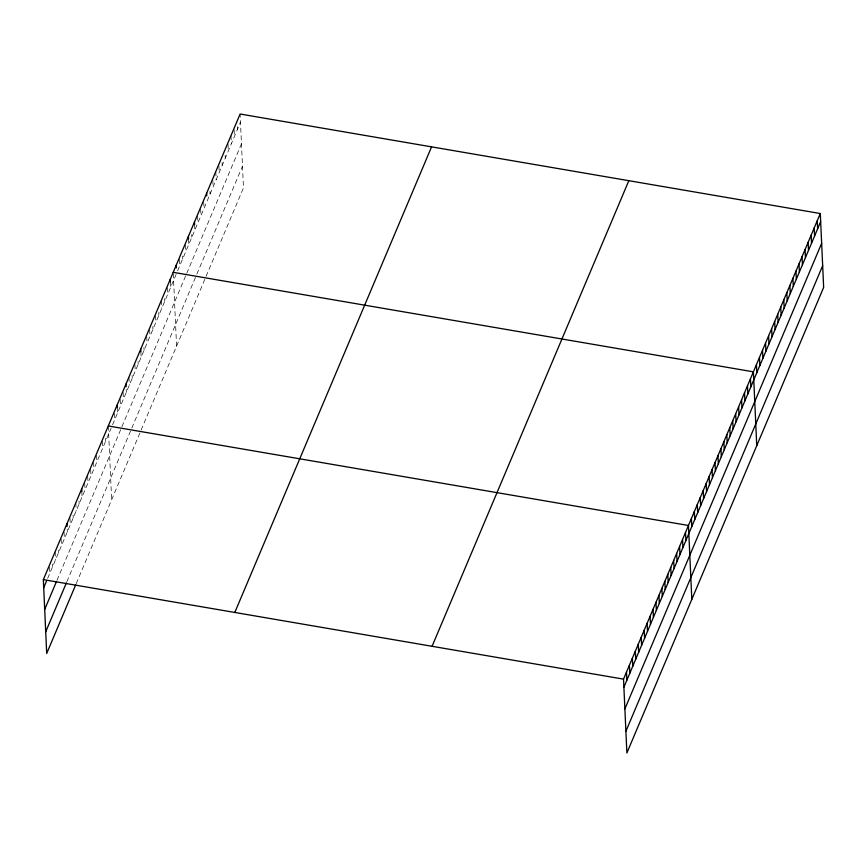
<?xml version="1.0" encoding="UTF-8"?>
<svg xmlns="http://www.w3.org/2000/svg" width="867" height="867" viewBox="0 0 867 867"><rect width="100%" height="100%" fill="white"/><g stroke="black" fill="none" stroke-linecap="round" stroke-linejoin="round"><path stroke-width="0.65" stroke-dasharray="4.33 3.25" d="M47.652 578.397L111.106 428.244M112.591 424.754L176.12 274.416M177.637 270.818L240.484 122.117M57.005 580.316L121.445 427.832M121.933 426.662L186.221 274.536M186.73 273.333L241.47 143.814M66.867 581.714L131.307 429.23M131.806 428.07L196.365 275.305M196.874 274.102L242.489 166.171M76.22 583.632L140.66 431.148M141.148 429.978L243.475 187.868L240.181 115.376M237.32 126.615L237.439 129.313M234.101 129.768L234.404 136.509M230.99 135.61L231.359 143.705M228.01 144.15L228.324 150.901M225.16 155.399L225.279 158.097M222.115 162.595L222.234 165.283M218.896 165.738L219.199 172.479M215.785 171.59L216.154 179.675M212.805 180.13L213.119 186.871M209.955 191.369L210.074 194.067M203.691 201.718L203.994 208.459M200.645 208.914L200.949 215.655M197.6 216.111L197.914 222.852M194.62 224.651L194.869 230.048M191.705 234.545L191.824 237.244M188.54 239.043L188.789 244.44M185.44 244.895L185.744 251.636M182.579 256.133L182.709 258.832M179.361 259.287L179.664 266.028M173.281 273.679L176.565 346.171M170.387 282.003L170.636 287.4M167.374 287.638L167.678 294.39M164.611 298.671L164.73 301.369M161.414 300.264L161.782 308.349M158.704 312.64L158.824 315.339M155.572 315.577L155.876 322.318M152.798 326.61L152.928 329.308M149.666 329.547L149.969 336.288M146.718 336.526L147.022 343.278M143.944 347.559L144.074 350.257M140.877 351.85L141.115 357.237M138.048 361.528L138.167 364.227M134.905 364.465L135.209 371.206M132.142 375.498L132.261 378.196M128.945 377.08L129.313 385.176M126.235 389.467L126.354 392.155M123.103 392.404L123.407 399.145M120.155 399.384L120.459 406.124M117.262 407.718L117.5 413.115M114.249 413.353L114.552 420.094M108.288 425.968L111.637 499.825M105.579 438.355L105.698 441.043M102.436 441.292L102.75 448.033M96.54 455.262L96.844 462.003M93.582 462.241L93.896 468.982M90.634 469.22L90.937 475.972M87.686 476.211L87.99 482.952M84.728 483.19L85.042 489.931M81.845 491.524L82.083 496.921M79.016 501.202L79.135 503.9M75.819 502.795L76.188 510.891M73.11 515.171L73.229 517.87M69.978 518.108L70.281 524.86M67.203 529.141L67.333 531.839M64.071 532.078L64.375 538.819M61.123 539.068L61.427 545.809M58.349 550.09L58.479 552.788M55.152 551.683L55.521 559.779M52.453 564.059L52.573 566.758M49.311 566.996L49.625 573.737"/><path stroke-width="1.3" d="M75.722 584.792L46.699 653.469L43.35 579.622L240.116 114.021L820.301 213.531L823.65 287.378L626.884 752.979L623.525 679.132L820.301 213.531M43.718 587.707L46.666 580.727M44.705 609.414L56.507 581.475M45.723 631.772L66.38 582.884M234.805 612.46L431.571 146.859M432.069 646.294L628.835 180.694M623.893 687.217L820.659 221.627M624.879 708.913L821.645 243.324M625.898 731.271L822.664 265.681M173.216 272.325L753.401 371.835L756.75 445.681M108.288 425.968L688.463 525.478L691.812 599.325M43.35 579.622L623.525 679.132M817.256 220.727L817.624 228.823M814.211 227.923L814.579 236.008M811.176 235.12L811.545 243.204M808.131 242.316L808.499 250.4M805.096 249.512L805.454 257.597M802.051 256.708L802.419 264.793M799.006 263.904L799.374 271.989M795.971 271.1L796.339 279.185M792.926 278.296L793.294 286.381M789.891 285.492L790.26 293.577M786.846 292.688L787.214 300.773M783.801 299.874L784.169 307.969M780.766 307.07L781.134 315.165M777.721 314.266L778.089 322.361M774.686 321.462L775.055 329.558M771.641 328.658L772.009 336.754M768.596 335.854L768.964 343.95M765.561 343.05L765.929 351.146M762.516 350.246L762.884 358.342M759.481 357.442L759.85 365.538M756.436 364.639L756.804 372.734M750.443 378.814L750.811 386.91M747.495 385.804L747.863 393.889M744.536 392.784L744.905 400.879M741.588 399.774L741.957 407.858M738.641 406.753L739.009 414.849M735.682 413.743L736.05 421.828M732.734 420.723L733.103 428.807M729.786 427.702L730.155 435.798M726.828 434.692L727.196 442.777M723.88 441.671L724.248 449.767M720.932 448.662L721.301 456.746M717.974 455.641L718.342 463.737M715.026 462.62L715.394 470.716M712.078 469.611L712.446 477.695M709.119 476.59L709.488 484.686M706.172 483.58L706.54 491.665M703.224 490.559L703.592 498.655M700.265 497.55L700.634 505.634M697.317 504.529L697.686 512.625M694.369 511.508L694.738 519.604M691.411 518.499L691.779 526.583M685.515 532.468L685.884 540.553M682.557 539.447L682.925 547.543M679.609 546.438L679.977 554.522M676.661 553.417L677.029 561.513M673.702 560.396L674.071 568.492M670.755 567.386L671.123 575.471M667.807 574.366L668.175 582.461M664.848 581.356L665.217 589.441M661.9 588.335L662.269 596.431M658.953 595.326L659.31 603.41M655.994 602.305L656.362 610.401M653.046 609.284L653.415 617.38M650.098 616.274L650.456 624.359M647.14 623.254L647.508 631.349M644.192 630.244L644.56 638.329M641.244 637.223L641.602 645.319M638.285 644.203L638.654 652.298M635.338 651.193L635.706 659.278M632.39 658.172L632.747 666.268M629.431 665.162L629.8 673.247M626.483 672.142L626.852 680.237M206.671 193.178L206.79 195.877M194.501 221.952L194.62 224.651M188.421 236.344L188.54 239.043M176.261 265.129L176.38 267.827M170.268 279.315L170.387 282.003M140.747 349.152L140.877 351.85M125.997 384.07L126.116 386.769M117.143 405.019L117.262 407.718M81.715 488.825L81.845 491.524M66.965 523.744L67.084 526.442"/></g></svg>
